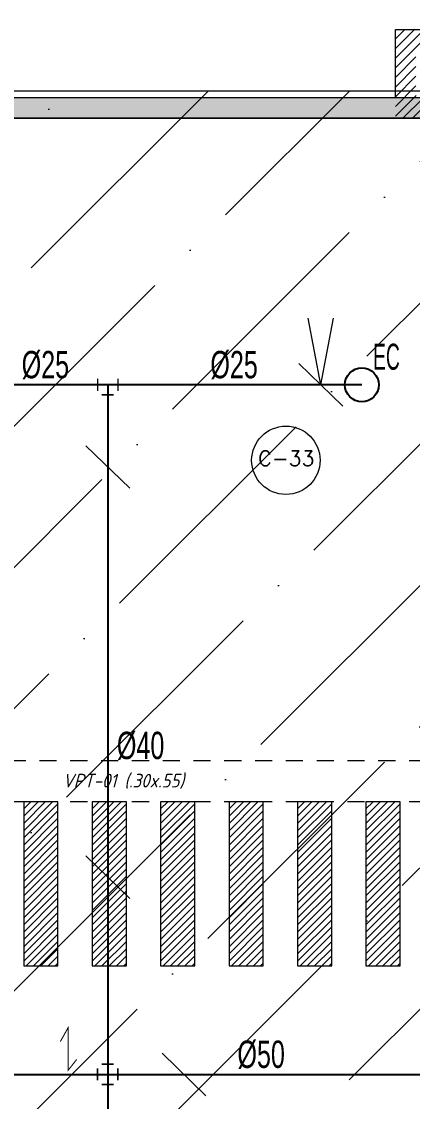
# Model space of a CAD drawing. Header units: millimetres. Extents: x 2085 to 2829, y 1352 to 1631.
# Drawn here: x 2205.12 to 2207.98, y 1451.9 to 1459.79 of the extents above; entities that cross this region are included whole.
import ezdxf
from ezdxf.enums import TextEntityAlignment as Align

# ---------------------------------------------------------------- set-up
doc = ezdxf.new("R2010")
doc.units = ezdxf.units.MM
doc.linetypes.add('HIDDEN', pattern=[0.375, 0.25, -0.125])
doc.linetypes.add('HIDDEN2', pattern=[0.1875, 0.125, -0.0625])
doc.layers.get('0').update_dxf_attribs({"color": 251, "lineweight": 9})
for name, color, linetype, lineweight in [('000 SOS 911 - ACCESORIOS ACI', 3, 'Continuous', 20), ('000 SOS 911 ROCIADORES', 5, 'Continuous', 25), ('000 SOS 911 SOPORTES ACI', 3, 'Continuous', 25), ('000 SOS 911 TEXTOS ACI', 7, 'Continuous', 9), ('000 SOS 911 TUBERIA ACI', 3, 'Continuous', 25), ('A-ESTRUCTURA-HATCH', 251, 'Continuous', 13), ('A-ESTRUCTURA-PLACAS', 251, 'Continuous', 13), ('A-ESTRUCTURA-VIGAS', 251, 'HIDDEN2', 13), ('A-MUROS', 251, 'Continuous', 9), ('A-NUMERO ESTAC', 251, 'Continuous', 13), ('A-TEXTO-INDICACIONES', 251, 'Continuous', 13), ('CIRCULACION PEATONAL', 251, 'Continuous', 13), ('MURO CF 60', 251, 'Continuous', 13)]:
    doc.layers.add(name, color=color, linetype=linetype, lineweight=lineweight)
doc.layers.add('A_50_Vigas Chata', color=251, linetype='HIDDEN', lineweight=13, plot=False)
doc.styles.add('APPIA -TEXTOS-GENERALES', font='isocp.shx', dxfattribs={"oblique": 15})
doc.styles.add('PIPE', font='ARIALN.TTF', dxfattribs={"width": 0.8})
doc.styles.add('ROMANS', font='romans.shx', dxfattribs={"width": 0.8})

# ---------------------------------------------------------------- blocks, each defined once
blk = doc.blocks.new('EST P2')
at = {"layer": 'A-ESTRUCTURA-HATCH'}
h = blk.add_hatch(color=256, dxfattribs=at)
h.dxf.hatch_style = 1
h.paths.add_polyline_path([(-19.4245, 5.95), (-23.3744, 5.95), (-23.3744, 4.9999), (-25.49, 4.9999), (-25.49, 4.85), (-23.2244, 4.85), (-23.2244, 5.75), (-19.5746, 5.75), (-19.5746, 4.85), (-18.03, 4.85), (-18.03, 4.9999), (-19.4246, 4.9999)])
h.paths.add_polyline_path([(-25.54, 4.9999), (-32.4, 4.9998), (-32.4, 4.85), (-25.54, 4.85)])
h.paths.add_polyline_path([(-32.45, 4.9998), (-39.91, 4.9998), (-39.91, 4.85), (-32.45, 4.85)])
h.paths.add_polyline_path([(-39.96, 4.9998), (-44.735, 4.9997), (-44.735, 4.85), (-39.96, 4.85)])
h.paths.add_polyline_path([(-44.785, 5.05), (-45.035, 5.05), (-45.035, 0.15), (-47.24, 0.15), (-47.24, -0.15), (-44.785, -0.15)])
h.paths.add_polyline_path([(-46.99, -0.2), (-47.24, -0.2), (-47.24, -6.1), (-46.99, -6.1)])
h.paths.add_polyline_path([(-46.99, -6.15), (-47.24, -6.15), (-47.24, -11.4), (-46.99, -11.4)])
h.paths.add_polyline_path([(-39.96, -11.15), (-46.94, -11.15), (-46.94, -11.3), (-39.96, -11.3)])
h.paths.add_polyline_path([(-32.45, -11.15), (-39.91, -11.15), (-39.91, -11.3), (-32.45, -11.3)])
h.paths.add_polyline_path([(-25.54, -11.15), (-32.4, -11.15), (-32.4, -11.3), (-25.54, -11.3)])
h.paths.add_polyline_path([(-18.03, -11.15), (-25.49, -11.15), (-25.49, -11.3), (-18.03, -11.3)])
h.paths.add_polyline_path([(-11.12, -11.15), (-17.98, -11.15), (-17.98, -11.3), (-11.12, -11.3)])
h.paths.add_polyline_path([(-3.61, -11.1501), (-11.07, -11.15), (-11.07, -11.3), (-3.61, -11.3001)])
h.paths.add_polyline_path([(3.6, -11.15), (-3.56, -11.15), (-3.56, -11.3001), (3.6, -11.3001)])
h.paths.add_polyline_path([(12.2, -11.15), (3.65, -11.15), (3.65, -11.3001), (12.2, -11.3001)])
h.paths.add_polyline_path([(18.02, -11.15), (12.25, -11.15), (12.25, -11.3001), (18.02, -11.3001)])
h.paths.add_polyline_path([(23.02, -11.15), (18.07, -11.15), (18.07, -11.3001), (23.02, -11.3001)])
h.paths.add_polyline_path([(30.23, -11.15), (23.07, -11.15), (23.07, -11.3001), (30.23, -11.3001)])
h.paths.add_polyline_path([(35.53, -11.15), (30.28, -11.15), (30.28, -11.3001), (35.53, -11.3001)])
h.paths.add_polyline_path([(43.04, -11.1501), (35.58, -11.1501), (35.58, -11.3), (43.04, -11.3)])
h.paths.add_polyline_path([(49.95, -11.1501), (43.09, -11.1501), (43.09, -11.3), (49.95, -11.3)])
h.paths.add_polyline_path([(57.46, -11.1501), (50, -11.1501), (50, -11.3), (57.46, -11.3)])
h.paths.add_polyline_path([(64.37, -11.1501), (57.51, -11.1501), (57.51, -11.3), (64.37, -11.3)])
h.paths.add_polyline_path([(71.88, -11.1501), (64.42, -11.1501), (64.42, -11.3), (71.88, -11.3001)])
h.paths.add_polyline_path([(59.8007, -0.15), (60.0007, -0.15, -0.616916), (65.2721, 2.4964), (65.2722, -0.15), (65.4222, -0.15), (65.4221, 2.3777, -0.221665), (66.6007, -0.1499), (66.8007, -0.1499, 0.99999)], flags=0)
h.paths.add_polyline_path([(72.8007, -0.15), (73.0007, -0.15, 1), (53.6007, -0.15), (53.8007, -0.15, -1)])
h.paths.add_polyline_path([(53.3757, 5), (51.865, 5), (51.865, 4.85), (53.3757, 4.85)])
h.paths.add_polyline_path([(51.865, 5), (47.915, 5), (47.915, -0.15), (50.25, -0.15), (50.25, 0), (48.065, 0), (48.065, 2.05), (50.015, 2.05), (50.015, 2.2), (48.065, 2.2), (48.065, 4.85), (51.715, 4.85), (51.715, 1.9), (51.865, 1.9), (51.865, 4.85), (51.865, 4.85)])
h.paths.add_polyline_path([(47.865, 5), (43.09, 5), (43.09, 4.85), (47.865, 4.85)])
h.paths.add_polyline_path([(43.04, 5), (35.58, 5), (35.58, 4.85), (43.04, 4.85)])
h.paths.add_polyline_path([(32.7261, 5.9498), (28.7761, 5.9498), (28.7761, 5), (23.07, 5), (23.07, 4.85), (28.9261, 4.85), (28.9261, 5.7498), (32.5761, 5.7498), (32.5761, 4.85), (35.53, 4.85), (35.53, 5), (32.7261, 5)])
h.paths.add_polyline_path([(23.02, 5), (18.07, 5), (18.07, 4.85), (23.02, 4.85)])
h.paths.add_polyline_path([(18.02, 5), (12.25, 5), (12.25, 4.85), (18.02, 4.85)])
h.paths.add_polyline_path([(12.2, 5), (5.8757, 5), (5.8757, 4.85), (12.2, 4.85)])
h.paths.add_polyline_path([(3.7748, 5), (-3.56, 5), (-3.56, 4.85), (-0.175, 4.85), (-0.175, -0.1506), (1.925, -0.1506), (1.925, -0.0004), (-0.0249, 0), (-0.0249, 2.05), (3.7748, 2.0501), (3.7748, 2.2), (-0.0249, 2.2), (-0.0249, 4.85), (3.6248, 4.85), (3.6248, 3.1999), (3.7748, 3.1999)])
h.paths.add_polyline_path([(-3.61, 5), (-11.07, 5), (-11.07, 4.85), (-3.61, 4.85)])
h.paths.add_polyline_path([(-11.12, 5), (-17.98, 4.9999), (-17.98, 4.85), (-11.12, 4.85)])
at = {"layer": 'A-ESTRUCTURA-PLACAS'}
blk.add_lwpolyline([(43.09, 4.85), (47.865, 4.85), (47.865, 5), (43.09, 5), (43.09, 4.85)], dxfattribs=at)
at = {"layer": 'A-ESTRUCTURA-VIGAS'}
for points in [[(47.915, 0.15), (43.04, 0.15)], [(47.915, -0.15), (43.04, -0.15)]]:
    blk.add_lwpolyline(points, dxfattribs=at)
at = {"layer": 'A_50_Vigas Chata', "insert": (45.4775, 0.0002), "char_height": 0.1, "attachment_point": 5, "style": 'APPIA -TEXTOS-GENERALES'}
blk.add_mtext('VPT-01 (.30x.55)', dxfattribs=at)
blk = doc.blocks.new('*U110')
at = {"layer": 'CIRCULACION PEATONAL'}
h = blk.add_hatch(dxfattribs=at)
h.set_pattern_fill('ANSI31', color=256, scale=0.3)
h.set_pattern_definition([(45, (13.750368, 0), (-0.0265165, 0.0265165), [])])
h.paths.add_polyline_path([(14.0474, 0.2275), (13.7974, 0.2275), (13.7974, -0.9725), (14.0474, -0.9725)])
h = blk.add_hatch(dxfattribs=at)
h.set_pattern_fill('ANSI31', color=256, scale=0.3)
h.set_pattern_definition([(45, (14.250368, 0), (-0.0265165, 0.0265165), [])])
h.paths.add_polyline_path([(14.5474, 0.2275), (14.2974, 0.2275), (14.2974, -0.9725), (14.5474, -0.9725)])
h = blk.add_hatch(dxfattribs=at)
h.set_pattern_fill('ANSI31', color=256, scale=0.3)
h.set_pattern_definition([(45, (14.750368, 0), (-0.0265165, 0.0265165), [])])
h.paths.add_polyline_path([(15.0474, 0.2275), (14.7974, 0.2275), (14.7974, -0.9725), (15.0474, -0.9725)])
h = blk.add_hatch(dxfattribs=at)
h.set_pattern_fill('ANSI31', color=256, scale=0.3)
h.set_pattern_definition([(45, (15.250368, 0), (-0.0265165, 0.0265165), [])])
h.paths.add_polyline_path([(15.5474, 0.2275), (15.2974, 0.2275), (15.2974, -0.9725), (15.5474, -0.9725)])
h = blk.add_hatch(dxfattribs=at)
h.set_pattern_fill('ANSI31', color=256, scale=0.3)
h.set_pattern_definition([(45, (15.750368, 0), (-0.0265165, 0.0265165), [])])
h.paths.add_polyline_path([(16.0474, 0.2275), (15.7974, 0.2275), (15.7974, -0.9725), (16.0474, -0.9725)])
h = blk.add_hatch(dxfattribs=at)
h.set_pattern_fill('ANSI31', color=256, scale=0.3)
h.set_pattern_definition([(45, (16.250368, 0), (-0.0265165, 0.0265165), [])])
h.paths.add_polyline_path([(16.5474, 0.2275), (16.2974, 0.2275), (16.2974, -0.9725), (16.5474, -0.9725)])
for points in [[(13.7974, -0.9725), (14.0474, -0.9725), (14.0474, 0.2275), (13.7974, 0.2275)], [(14.2974, -0.9725), (14.5474, -0.9725), (14.5474, 0.2275), (14.2974, 0.2275)], [(14.7974, -0.9725), (15.0474, -0.9725), (15.0474, 0.2275), (14.7974, 0.2275)], [(15.2974, -0.9725), (15.5474, -0.9725), (15.5474, 0.2275), (15.2974, 0.2275)], [(15.7974, -0.9725), (16.0474, -0.9725), (16.0474, 0.2275), (15.7974, 0.2275)], [(16.2974, -0.9725), (16.5474, -0.9725), (16.5474, 0.2275), (16.2974, 0.2275)]]:
    blk.add_lwpolyline(points, close=True, dxfattribs=at)
blk = doc.blocks.new('EJE')
at = {"linetype": 'Continuous'}
blk.add_circle((0, 0), 0.5, dxfattribs=at)
at = {"layer": 'A-TEXTO-INDICACIONES', "style": 'ROMANS'}
blk.add_attdef('EJE', text='', height=0.22, rotation=0, dxfattribs=at).set_placement((0.007, 0.028), align=Align.MIDDLE_CENTER)

msp = doc.modelspace()

# ---------------------------------------------------------------- hatches: boundary and pattern name
h = msp.add_hatch()
h.set_pattern_fill('ANSI36', color=4, scale=0.23)
h.set_pattern_definition([(45, (-12.33495, -80), (0.38727355, 1.420003), [1.825625, -0.365125, 0, -0.365125])])
h.paths.add_polyline_path([(2232.2706, 1459.2879), (2183.5856, 1459.2879), (2183.5856, 1442.8378), (2232.2706, 1442.8378)])
at = {"layer": 'MURO CF 60'}
h = msp.add_hatch(dxfattribs=at)
h.set_pattern_fill('_USER', color=8, scale=0.05, angle=45, pattern_type=0)
h.set_pattern_definition([(45, (2210.24863, 1494.23531), (-0.03535534, 0.03535534), [])])
h.paths.add_polyline_path([(2207.8554, 1459.7374), (2208.4554, 1459.7374), (2208.4554, 1459.2375), (2208.3052, 1459.2375), (2208.3052, 1459.0875), (2207.8554, 1459.0875)])
h.paths.add_polyline_path([(2208.0054, 1459.5874), (2208.3043, 1459.5874), (2208.3046, 1459.2375), (2208.0058, 1459.2375)], flags=16)

# ---------------------------------------------------------------- linework, layer by layer
msp.add_lwpolyline([(2183.5856, 1459.2879), (2232.2706, 1459.2879), (2232.2706, 1442.8378), (2183.5856, 1442.8378)], close=True)
at = {"color": 4}
msp.add_lwpolyline([(2183.5856, 1459.2879), (2232.2706, 1459.2879), (2232.2706, 1442.8378), (2183.5856, 1442.8378)], close=True, dxfattribs=at)
at = {"layer": '000 SOS 911 - ACCESORIOS ACI', "color": 8}
for p, q in [((2207.3106, 1457.1379), (2207.2184, 1457.6252)), ((2207.3106, 1457.1379), (2207.4028, 1457.6252)), ((2207.4707, 1456.9825), (2207.1504, 1457.2934)), ((2205.6801, 1457.1809), (2205.6801, 1457.0949)), ((2205.6801, 1457.1379), (2205.7539, 1457.1379)), ((2205.7539, 1457.064), (2205.7539, 1457.1379)), ((2205.7539, 1457.064), (2205.7539, 1457.1379)), ((2205.8277, 1457.1379), (2205.7539, 1457.1379)), ((2205.8277, 1457.1809), (2205.8277, 1457.0949)), ((2205.7109, 1457.064), (2205.7969, 1457.064)), ((2205.7969, 1457.064), (2205.7109, 1457.064)), ((2205.9146, 1456.3812), (2205.5943, 1456.6921)), ((2205.9146, 1453.3812), (2205.5943, 1453.6921)), ((2206.4709, 1451.9382), (2206.1505, 1452.2491)), ((2205.7109, 1452.1676), (2205.7969, 1452.1676)), ((2205.7969, 1452.1676), (2205.7109, 1452.1676)), ((2205.7539, 1452.1676), (2205.7539, 1452.0937)), ((2205.7539, 1452.1676), (2205.7539, 1452.0937)), ((2205.6801, 1452.137), (2205.6801, 1452.0509)), ((2205.6801, 1452.0507), (2205.6801, 1452.1367)), ((2205.6801, 1452.0939), (2205.7539, 1452.0939)), ((2205.6801, 1452.0937), (2205.7539, 1452.0937)), ((2205.7539, 1452.02), (2205.7539, 1452.0939)), ((2205.7539, 1452.02), (2205.7539, 1452.0939)), ((2205.8277, 1452.0939), (2205.7539, 1452.0939)), ((2205.8277, 1452.0937), (2205.7539, 1452.0937)), ((2205.8277, 1452.137), (2205.8277, 1452.0509)), ((2205.8277, 1452.0507), (2205.8277, 1452.1367)), ((2205.7109, 1452.02), (2205.7969, 1452.02)), ((2205.7969, 1452.02), (2205.7109, 1452.02))]:
    msp.add_line(p, q, dxfattribs=at)
at = {"layer": '000 SOS 911 ROCIADORES', "color": 8}
msp.add_circle((2207.6106, 1457.1379), 0.1238, dxfattribs=at)
at = {"layer": '000 SOS 911 SOPORTES ACI', "color": 8, "const_width": 0.00769}
msp.add_lwpolyline([(2205.4069, 1452.3333), (2205.4641, 1452.435), (2205.4641, 1452.1236), (2205.5273, 1452.2037)], dxfattribs=at)
at = {"layer": '000 SOS 911 TUBERIA ACI', "color": 8}
for points in [[(2207.6106, 1457.1379), (2204.6306, 1457.1379)], [(2205.7539, 1457.1379), (2205.7539, 1444.9879)], [(2196.0234, 1452.0937), (2230.8106, 1452.0936)]]:
    msp.add_lwpolyline(points, dxfattribs=at)
at = {"layer": 'A-MUROS', "color": 8}
for p, q in [((2207.8552, 1459.2375), (2203.9802, 1459.2375)), ((2208.3052, 1459.0875), (2192.9662, 1459.0875))]:
    msp.add_line(p, q, dxfattribs=at)
msp.add_lwpolyline([(2207.8552, 1459.2375), (2207.8552, 1459.7375), (2208.4552, 1459.7375), (2208.4552, 1459.2375)], dxfattribs=at)

# ---------------------------------------------------------------- block references
msp.add_blockref('EST P2', (2160.3902, 1454.2375))
at = {"rotation": 180.0005141974605}
msp.add_blockref('*U110', (2221.6875, 1453.1151), dxfattribs=at)
at = {"layer": 'A-NUMERO ESTAC', "color": 8, "xscale": 0.5, "yscale": 0.5, "zscale": 0.5}
msp.add_blockref('EJE', (2207.0552, 1456.5856), dxfattribs=at).add_auto_attribs({'EJE': 'C-33'})

# ---------------------------------------------------------------- texts
at = {"layer": '000 SOS 911 ROCIADORES', "color": 8, "style": 'PIPE', "width": 0.641273}
msp.add_text('EC', height=0.191, dxfattribs=at).set_placement((2207.6926, 1457.248), (2207.8875, 1457.248), align=Align.FIT)
at = {"layer": '000 SOS 911 TEXTOS ACI', "color": 8, "char_height": 0.2, "attachment_point": 1, "style": 'PIPE'}
for s, insert in [('%%C25', (2205.1251, 1457.3857, 0.0001)), ('%%C25', (2206.5036, 1457.3857, 0.0001)), ('%%C40', (2205.8207, 1454.6001, 0.0001)), ('%%C50', (2206.7014, 1452.3414, 0.0001))]:
    msp.add_mtext_dynamic_manual_height_columns(s, width=0.550995, gutter_width=1.9152, heights=[0.0124], dxfattribs=dict(at, insert=insert))

doc.saveas('drawing.dxf')
